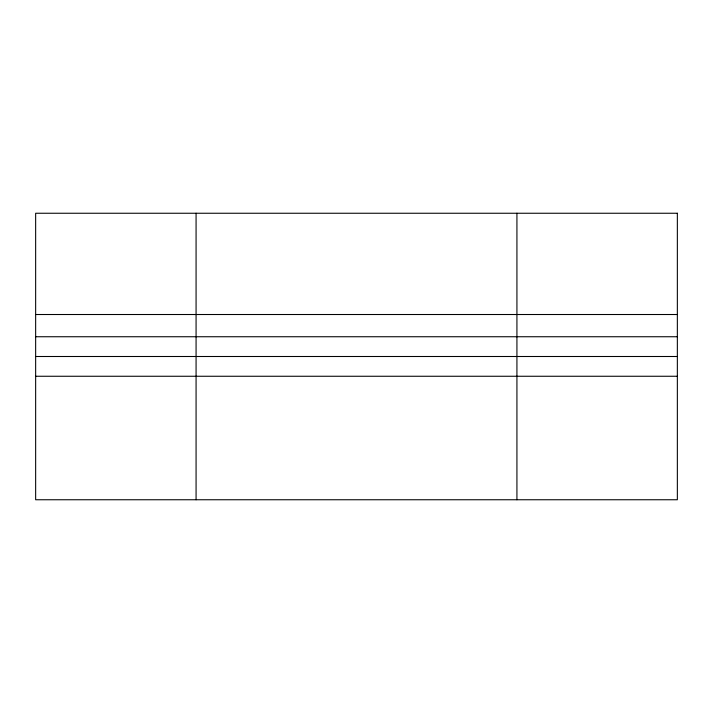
<?xml version="1.0" encoding="UTF-8"?>
<svg xmlns="http://www.w3.org/2000/svg" width="713" height="713" viewBox="0 0 713 713"><rect width="100%" height="100%" fill="white"/><g stroke="black" fill="none" stroke-linecap="round" stroke-linejoin="round"><path stroke-width="1.07" d="M35.65 314.513L677.35 314.513M35.65 336.741L677.35 336.741M35.65 356.5L677.35 356.5M35.65 376.259L677.35 376.259M516.925 213.249L516.925 499.751M196.075 213.249L196.075 499.751M677.35 213.249L35.65 213.249L35.65 499.751L677.35 499.751L677.35 213.249"/></g></svg>
